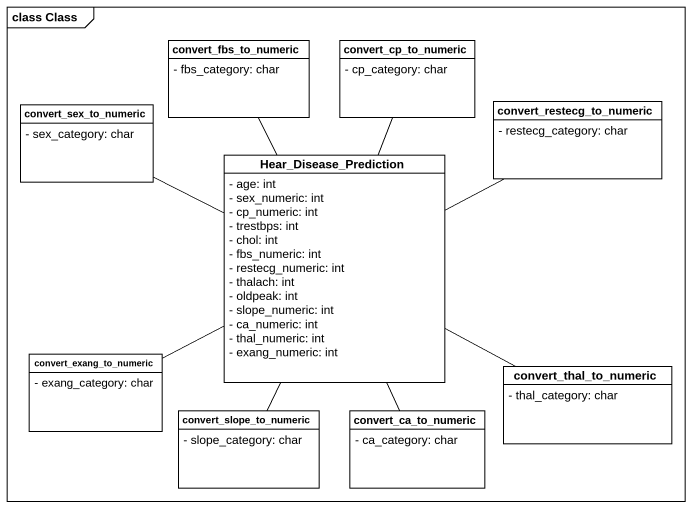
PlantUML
@startuml
mainframe class Class
hide circle
hide empty members
skinparam classAttributeIconSize 0
class convert_fbs_to_numeric {
  - fbs_category: char
}
class convert_cp_to_numeric {
  - cp_category: char
}
class convert_sex_to_numeric {
  - sex_category: char
}
class convert_restecg_to_numeric {
  - restecg_category: char
}
class Hear_Disease_Prediction {
  - age: int
  - sex_numeric: int
  - cp_numeric: int
  - trestbps: int
  - chol: int
  - fbs_numeric: int
  - restecg_numeric: int
  - thalach: int
  - oldpeak: int
  - slope_numeric: int
  - ca_numeric: int
  - thal_numeric: int
  - exang_numeric: int
}
class convert_exang_to_numeric {
  - exang_category: char
}
class convert_thal_to_numeric {
  - thal_category: char
}
class convert_slope_to_numeric {
  - slope_category: char
}
class convert_ca_to_numeric {
  - ca_category: char
}
convert_fbs_to_numeric -- Hear_Disease_Prediction
convert_cp_to_numeric -- Hear_Disease_Prediction
convert_sex_to_numeric -right- Hear_Disease_Prediction
convert_restecg_to_numeric -left- Hear_Disease_Prediction
convert_exang_to_numeric -right- Hear_Disease_Prediction
convert_thal_to_numeric -left- Hear_Disease_Prediction
convert_slope_to_numeric -up- Hear_Disease_Prediction
convert_ca_to_numeric -up- Hear_Disease_Prediction
@enduml
